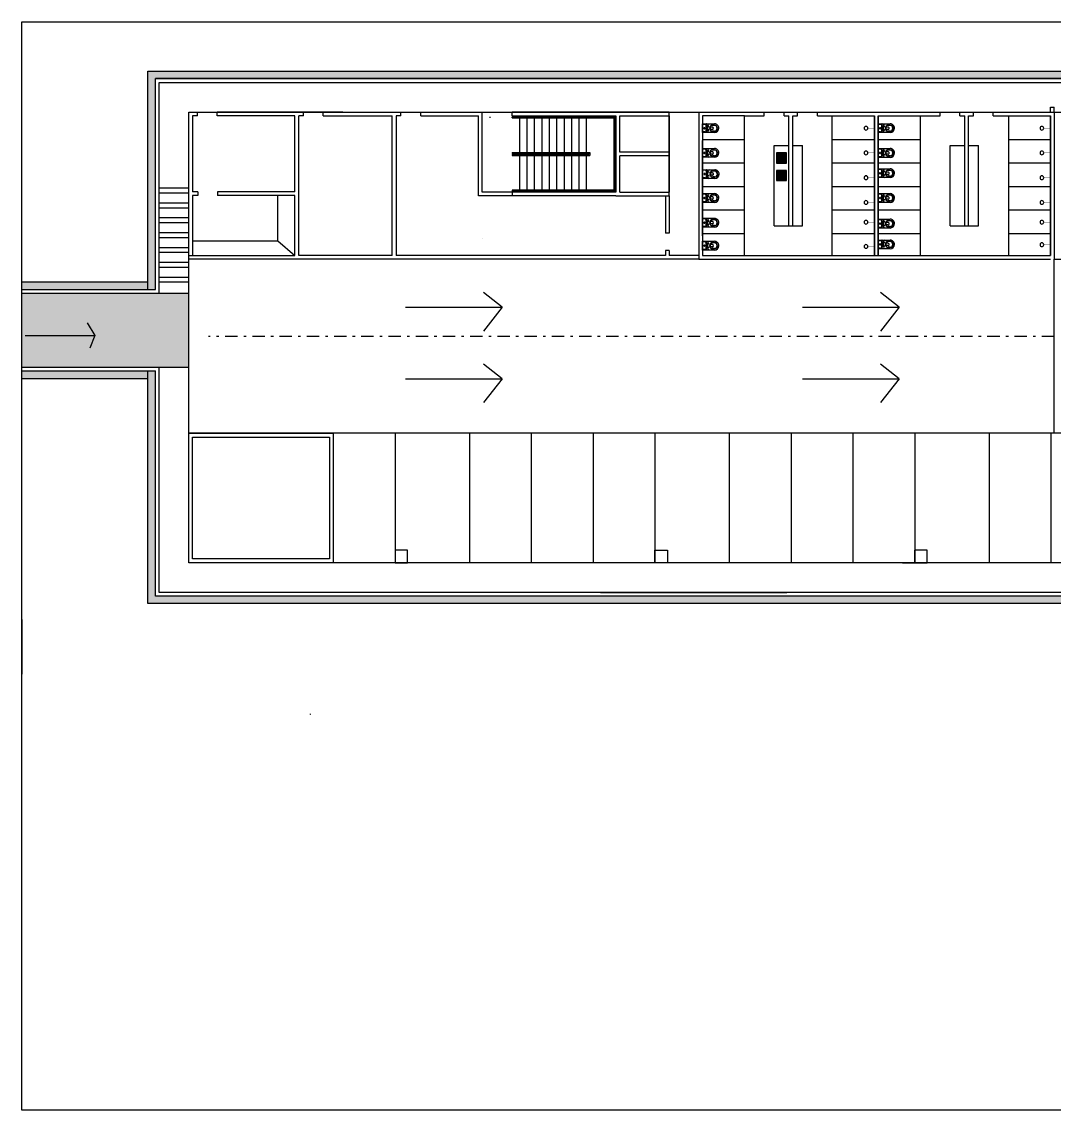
# Model space of a CAD drawing. Header units: inches. Extents: x -55 to 600, y -103 to 167.
# Drawn here: x 266.98 to 308.7, y 22.7 to 66.7 of the extents above; entities that cross this region are included whole.
import ezdxf

# ---------------------------------------------------------------- set-up
doc = ezdxf.new("R2010")
doc.units = ezdxf.units.IN
doc.header["$MEASUREMENT"] = 0
for name, pattern in [('ACAD_ISO02W100', [15, 12, -3]), ('DA0621PE-XREF-02$0$CONTINU', [0]), ('DASHDOT', [1, 0.5, -0.25, 0, -0.25])]:
    doc.linetypes.add(name, pattern=pattern)
for name, color, linetype in [('A-WCCOZ', 252, 'Continuous'), ('AI-Equip san', 1, 'Continuous'), ('VISTA', 3, 'Continuous')]:
    doc.layers.add(name, color=color, linetype=linetype)
doc.layers.add('AI-Hatch equip san', color=255, linetype='Continuous', lineweight=0)
pattern_1 = [(37.5, (107.191186, 48.32949), (-0.003149668, 0.096341188), [0, -0.076, 0, -0.085, 0, -0.08125]), (7.5, (107.19119, 48.32949), (0.088488835, 0.1411073), [0, -0.041, 0, -0.0685, 0, -0.02625]), (327.5, (107.12969, 48.32949), (0.155707093, 0.000282953), [0, -0.025, 0, -0.09, 0, -0.1175]), (317.5, (107.12969, 48.32949), (0.15030633, 0.04388378), [0, -0.0125, 0, -0.059, 0, -0.0675])]

# ---------------------------------------------------------------- blocks, each defined once
blk = doc.blocks.new('hdd')
at = {"linetype": 'Continuous'}
for p, q in [((76.191, 55.92), (76.672, 55.92)), ((76.672, 55.92), (76.672, 55.563)), ((76.672, 55.563), (76.191, 55.563))]:
    blk.add_line(p, q, dxfattribs=at)
at = {"linetype": 'DA0621PE-XREF-02$0$CONTINU'}
for p, q in [((76.509, 55.9), (76.509, 55.583)), ((76.576, 55.895), (76.663, 55.895)), ((76.191, 55.866), (76.265, 55.866)), ((76.191, 55.618), (76.265, 55.618)), ((76.196, 55.856), (76.269, 55.856)), ((76.196, 55.627), (76.269, 55.627)), ((76.282, 55.789), (76.358, 55.789)), ((76.282, 55.694), (76.358, 55.694)), ((76.413, 55.816), (76.441, 55.816)), ((76.413, 55.667), (76.441, 55.667)), ((76.428, 55.83), (76.428, 55.802)), ((76.428, 55.681), (76.428, 55.653)), ((76.464, 55.857), (76.464, 55.742)), ((76.464, 55.742), (76.464, 55.626)), ((76.527, 55.846), (76.527, 55.638)), ((76.576, 55.588), (76.663, 55.588)), ((76.6, 55.777), (76.6, 55.707))]:
    blk.add_line(p, q, dxfattribs=at)
at = {"linetype": 'Continuous'}
for centre, radius, start, end in [((76.191, 55.742), 0.178, 90, 179.9992), ((76.561, 55.889), 0.0533, 144.185, 167.6456), ((76.191, 55.742), 0.178, 179.9992, 270), ((76.282, 55.742), 0.0475, 179.9771, 269.9771)]:
    blk.add_arc(centre, radius, start, end, dxfattribs=at)
at = {"linetype": 'DA0621PE-XREF-02$0$CONTINU'}
for centre, radius, start, end in [((76.39, 55.853), 0.0743, 3.4897, 64.3323), ((76.576, 55.846), 0.0495, 90, 180), ((76.663, 55.885), 0.0099, 0, 89.999), ((76.191, 55.742), 0.124, 89.9999, 180.0028), ((76.191, 55.742), 0.124, 179.987, 269.9898), ((76.196, 55.742), 0.114, 90, 179.9837), ((76.196, 55.742), 0.114, 180.0059, 269.9897), ((76.282, 55.742), 0.0475, 90, 180.0256), ((76.265, 55.742), 0.124, 359.9838, 90), ((76.265, 55.742), 0.124, 269.9897, 0.0058), ((76.269, 55.742), 0.114, 0.4298, 90), ((76.269, 55.742), 0.114, 269.9897, 359.5599), ((76.23, 55.742), 0.136, 359.9861, 20.5097), ((76.23, 55.742), 0.136, 339.4799, 0.0036), ((76.259, 55.742), 0.124, 359.9925, 0.4319), ((76.259, 55.742), 0.124, 359.5608, 0.0001), ((76.397, 55.628), 0.0677, 287.9398, 358.3433), ((76.428, 55.816), 0.00743, 0, 180), ((76.428, 55.816), 0.00743, 180, 0), ((76.428, 55.667), 0.00743, 0, 180), ((76.428, 55.667), 0.00743, 180, 0), ((76.532, 55.584), 0.0227, 182.8218, 246.8227), ((76.576, 55.638), 0.0495, 180, 269.9997), ((76.6, 55.742), 0.0238, 359.9922, 179.9975), ((76.6, 55.742), 0.0238, 179.9924, 359.9973), ((76.6, 55.742), 0.0178, 359.9867, 180.0084), ((76.6, 55.742), 0.0178, 179.9952, 0), ((76.663, 55.598), 0.0099, 270.0017, 0)]:
    blk.add_arc(centre, radius, start, end, dxfattribs=at)
blk = doc.blocks.new('01Chuv_p')
at = {"const_width": 0.015}
blk.add_lwpolyline([(-0.27, 0), (0, 0)], dxfattribs=at)
blk.add_circle((-0.345, 0), 0.075)
blk = doc.blocks.new('gdfsf')
for p, q in [((258, 16.371), (251.65, 16.371)), ((251.65, 16.221), (251.65, 16.371)), ((258, 12.981), (258, 16.371)), ((250.75, 16.181), (250.75, 16.141)), ((251.65, 16.221), (255.85, 16.221)), ((251.65, 16.181), (255.81, 16.181)), ((251.65, 16.141), (251.65, 16.181)), ((251.65, 16.141), (255.77, 16.141)), ((255.85, 13.131), (255.85, 16.221)), ((256, 14.751), (256, 16.221)), ((258, 16.221), (258, 13.131)), ((251.65, 14.736), (254.79, 14.736)), ((251.65, 14.736), (251.65, 14.696)), ((251.65, 14.696), (254.75, 14.696)), ((251.65, 14.656), (254.75, 14.656)), ((251.65, 14.656), (251.65, 14.616)), ((251.65, 14.616), (254.79, 14.616)), ((252.25, 14.696), (252.25, 14.656)), ((258, 14.751), (256, 14.751)), ((256, 13.131), (256, 14.601)), ((258, 14.601), (256, 14.601)), ((255.77, 13.211), (251.65, 13.211)), ((251.65, 13.211), (251.65, 13.171)), ((255.81, 13.171), (251.65, 13.171)), ((255.85, 13.131), (251.65, 13.131)), ((251.65, 13.131), (251.65, 13.027)), ((251.65, 13.027), (251.65, 12.981)), ((255.85, 12.981), (251.65, 12.981)), ((255.85, 12.981), (258, 12.981)), ((256, 13.131), (258, 13.131))]:
    blk.add_line(p, q)
blk.add_lwpolyline([(256, 16.221), (258, 16.221)])
at = {"layer": 'VISTA'}
for p, q in [((251.95, 16.141), (251.95, 14.736)), ((252.25, 16.141), (252.25, 14.736)), ((252.55, 16.141), (252.55, 14.736)), ((252.85, 16.141), (252.85, 14.736)), ((253.15, 16.141), (253.15, 14.736)), ((253.45, 16.141), (253.45, 14.736)), ((253.75, 16.141), (253.75, 14.736)), ((254.05, 16.141), (254.05, 14.736)), ((254.35, 16.141), (254.35, 14.736)), ((254.65, 16.141), (254.65, 14.736)), ((255.77, 16.141), (255.77, 13.211)), ((255.81, 16.181), (255.81, 13.171)), ((255.85, 16.221), (255.85, 13.131)), ((251.95, 14.696), (251.95, 14.656)), ((251.95, 14.616), (251.95, 13.211)), ((252.25, 14.616), (252.25, 13.211)), ((252.55, 14.696), (252.55, 14.656)), ((252.55, 14.616), (252.55, 13.211)), ((252.85, 14.696), (252.85, 14.656)), ((252.85, 14.616), (252.85, 13.211)), ((253.15, 14.696), (253.15, 14.656)), ((253.15, 14.616), (253.15, 14.531)), ((253.15, 14.616), (253.15, 13.211)), ((253.45, 14.696), (253.45, 14.656)), ((253.45, 14.616), (253.45, 13.211)), ((253.75, 14.696), (253.75, 14.656)), ((253.75, 14.616), (253.75, 13.211)), ((254.05, 14.696), (254.05, 14.656)), ((254.05, 14.616), (254.05, 13.211)), ((254.35, 14.696), (254.35, 14.656)), ((254.35, 14.616), (254.35, 13.211)), ((254.65, 14.696), (254.65, 14.656)), ((254.65, 14.616), (254.65, 13.211)), ((254.75, 14.696), (254.75, 14.656)), ((254.79, 14.736), (254.79, 14.616)), ((251.95, 13.171), (251.95, 13.131)), ((252.25, 13.171), (252.25, 13.131)), ((252.55, 13.171), (252.55, 13.131)), ((252.85, 13.171), (252.85, 13.131)), ((253.15, 13.171), (253.15, 13.131)), ((253.45, 13.171), (253.45, 13.131)), ((253.75, 13.171), (253.75, 13.131)), ((254.05, 13.171), (254.05, 13.131)), ((254.35, 13.171), (254.35, 13.131)), ((254.65, 13.171), (254.65, 13.131))]:
    blk.add_line(p, q, dxfattribs=at)
blk = doc.blocks.new('cuba-41x41')
at = {"layer": 'AI-Hatch equip san', "ltscale": 3}
blk.add_hatch(color=256, dxfattribs=at).paths.add_polyline_path([(0.205, 0), (-0.205, 0), (-0.205, -0.41), (0.205, -0.41)])
blk.add_lwpolyline([(0.205, 0), (-0.205, 0), (-0.205, -0.41), (0.205, -0.41)], close=True)
blk.add_lwpolyline([(-0.009, -0.122), (-0.177, -0.122), (-0.177, -0.382), (0.177, -0.382), (0.177, -0.122), (0.009, -0.122)])
blk.add_circle((0, -0.205), 0.0117)
blk.add_arc((0, -0.205), 0.0225, 110.0284, 70.1368)
blk = doc.blocks.new('MistDecaMesaDunaClássica-Pl')
at = {"layer": 'AI-Hatch equip san', "ltscale": 3}
h = blk.add_hatch(color=256, dxfattribs=at)
h.paths.add_polyline_path([(-0.075, 0.022, 0.308864), (-0.106, 0.022), (-0.097, 0.014, -0.231927), (-0.084, 0.014)], flags=17)
h.paths.add_polyline_path([(-0.113, 0.03), (-0.12, 0.023), (-0.098, 0), (-0.12, -0.023), (-0.113, -0.03), (-0.091, -0.007), (-0.068, -0.03), (-0.061, -0.023), (-0.084, 0), (-0.061, 0.023), (-0.068, 0.03), (-0.091, 0.007)])
h.paths.add_polyline_path([(-0.104, 0.007), (-0.113, 0.015, 0.308864), (-0.113, -0.015), (-0.104, -0.007, -0.231927)], flags=17)
h.paths.add_polyline_path([(-0.101, 0.003), (-0.104, 0.007, 0.231927), (-0.104, -0.007), (-0.101, -0.003, -0.155003)], flags=17)
h.paths.add_polyline_path([(-0.101, 0.003, 0.155003), (-0.101, -0.003), (-0.098, 0)], flags=17)
h.paths.add_polyline_path([(-0.087, 0.01, 0.155003), (-0.094, 0.01), (-0.091, 0.007)], flags=17)
h.paths.add_polyline_path([(-0.084, 0.014, 0.231927), (-0.097, 0.014), (-0.094, 0.01, -0.155003), (-0.087, 0.01)], flags=17)
h.paths.add_polyline_path([(-0.08, 0.003), (-0.084, 0), (-0.08, -0.003, 0.155003)], flags=17)
h.paths.add_polyline_path([(-0.077, 0.007), (-0.08, 0.003, -0.155003), (-0.08, -0.003), (-0.077, -0.007, 0.231927)], flags=17)
h.paths.add_polyline_path([(-0.068, 0.015), (-0.077, 0.007, -0.231927), (-0.077, -0.007), (-0.068, -0.015, 0.308864)], flags=17)
h.paths.add_polyline_path([(-0.084, -0.014, -0.231927), (-0.097, -0.014), (-0.106, -0.022, 0.308864), (-0.075, -0.022)], flags=17)
h.paths.add_polyline_path([(-0.087, -0.01, -0.155003), (-0.094, -0.01), (-0.097, -0.014, 0.231927), (-0.084, -0.014)], flags=17)
h.paths.add_polyline_path([(-0.091, -0.007), (-0.094, -0.01, 0.155003), (-0.087, -0.01)], flags=16)
h.paths.add_polyline_path([(0.009, 0, 0.999343), (-0.009, 0), (-0.009, -0.118, 1), (0.009, -0.118)])
h.paths.add_polyline_path([(0.009, -0.013), (0.009, -0.025, 5.787199), (-0.009, -0.025), (-0.009, -0.013, -3.08595)])
h.paths.add_polyline_path([(0.009, -0.006), (0.009, -0.013, 3.08595), (-0.009, -0.013), (-0.009, -0.006, -1.863322)], flags=17)
h.paths.add_polyline_path([(0.009, 0), (0.009, -0.006, 1.863322), (-0.009, -0.006), (-0.009, 0, -0.999343)], flags=16)
h.paths.add_polyline_path([(0.068, 0.03), (0.061, 0.023), (0.084, 0), (0.061, -0.023), (0.068, -0.03), (0.091, -0.007), (0.113, -0.03), (0.12, -0.023), (0.098, 0), (0.12, 0.023), (0.113, 0.03), (0.091, 0.007)])
h.paths.add_polyline_path([(0.106, 0.022, 0.308864), (0.075, 0.022), (0.084, 0.014, -0.231927), (0.097, 0.014)], flags=17)
h.paths.add_polyline_path([(0.097, 0.014, 0.231927), (0.084, 0.014), (0.087, 0.01, -0.155003), (0.094, 0.01)], flags=17)
h.paths.add_polyline_path([(0.094, 0.01, 0.155003), (0.087, 0.01), (0.091, 0.007)], flags=17)
h.paths.add_polyline_path([(0.101, 0.003), (0.098, 0), (0.101, -0.003, 0.155003)], flags=17)
h.paths.add_polyline_path([(0.104, 0.007), (0.101, 0.003, -0.155003), (0.101, -0.003), (0.104, -0.007, 0.231927)], flags=17)
h.paths.add_polyline_path([(0.113, 0.015), (0.104, 0.007, -0.231927), (0.104, -0.007), (0.113, -0.015, 0.308864)], flags=17)
h.paths.add_polyline_path([(0.097, -0.014, -0.231927), (0.084, -0.014), (0.075, -0.022, 0.308864), (0.106, -0.022)], flags=17)
h.paths.add_polyline_path([(0.097, -0.014), (0.094, -0.01, -0.155003), (0.087, -0.01), (0.084, -0.014, 0.231927)], flags=17)
h.paths.add_polyline_path([(0.091, -0.007), (0.087, -0.01, 0.155003), (0.094, -0.01)], flags=17)
h.paths.add_polyline_path([(0.08, 0.003, 0.155003), (0.08, -0.003), (0.084, 0)], flags=17)
h.paths.add_polyline_path([(0.08, 0.003), (0.077, 0.007, 0.231927), (0.077, -0.007), (0.08, -0.003, -0.155003)], flags=17)
h.paths.add_polyline_path([(0.077, 0.007), (0.068, 0.015, 0.308864), (0.068, -0.015), (0.077, -0.007, -0.231927)], flags=17)
for points in [[(-0.091, 0.007), (-0.113, 0.03), (-0.12, 0.023), (-0.098, 0), (-0.12, -0.023), (-0.113, -0.03), (-0.091, -0.007), (-0.068, -0.03), (-0.061, -0.023), (-0.084, 0), (-0.061, 0.023), (-0.068, 0.03)], [(0.091, 0.007), (0.113, 0.03), (0.12, 0.023), (0.098, 0), (0.12, -0.023), (0.113, -0.03), (0.091, -0.007), (0.068, -0.03), (0.061, -0.023), (0.084, 0), (0.061, 0.023), (0.068, 0.03)]]:
    blk.add_lwpolyline(points, close=True)
blk.add_lwpolyline([(-0.009, -0.118, 1), (0.009, -0.118), (0.009, 0, 0.999343), (-0.009, 0)], format="xyb", close=True)
for centre, radius, start, end in [((-0.091, 0), 0.027, 145.6719, 214.3281), ((-0.091, 0), 0.027, 55.6719, 124.3281), ((-0.091, 0), 0.0154, 153.8848, 206.1152), ((-0.091, 0), 0.0109, 162.3782, 197.6218), ((-0.091, 0), 0.0154, 63.8848, 116.1152), ((-0.091, 0), 0.0109, 72.3782, 107.6218), ((-0.091, 0), 0.0109, 342.3782, 17.6218), ((-0.091, 0), 0.0154, 333.8848, 26.1152), ((-0.091, 0), 0.027, 325.6719, 34.3281), ((0, 0), 0.027, 289.6072, 250.3927), ((0, 0), 0.0154, 305.9097, 234.0902), ((0, 0), 0.0109, 326.4427, 213.5572), ((0.091, 0), 0.027, 145.6719, 214.3281), ((0.091, 0), 0.027, 55.6719, 124.3281), ((0.091, 0), 0.0154, 153.8848, 206.1152), ((0.091, 0), 0.0109, 162.3782, 197.6218), ((0.091, 0), 0.0154, 63.8848, 116.1152), ((0.091, 0), 0.0109, 72.3782, 107.6218), ((0.091, 0), 0.0109, 342.3782, 17.6218), ((0.091, 0), 0.0154, 333.8848, 26.1152), ((0.091, 0), 0.027, 325.6719, 34.3281), ((-0.091, 0), 0.027, 235.6719, 304.3281), ((-0.091, 0), 0.0154, 243.8848, 296.1152), ((-0.091, 0), 0.0109, 252.3782, 287.6218), ((0.091, 0), 0.027, 235.6719, 304.3281), ((0.091, 0), 0.0154, 243.8848, 296.1152), ((0.091, 0), 0.0109, 252.3782, 287.6218)]:
    blk.add_arc(centre, radius, start, end)

msp = doc.modelspace()

# ---------------------------------------------------------------- hatches: boundary and pattern name
h = msp.add_hatch()
h.set_pattern_fill('AR-SAND', scale=0.05)
h.set_pattern_definition(pattern_1)
h.paths.add_polyline_path([(336.978, 64.701), (272.078, 64.701), (272.078, 64.401), (336.978, 64.401)])
h = msp.add_hatch()
h.set_pattern_fill('AR-SAND', scale=0.05)
h.set_pattern_definition(pattern_1)
h.paths.add_polyline_path([(272.378, 64.401), (272.078, 64.401), (272.078, 55.884), (272.378, 55.884)])
h.paths.add_polyline_path([(272.078, 56.184), (266.978, 56.184), (266.978, 55.884), (272.078, 55.884)])
h = msp.add_hatch(color=4)
h.dxf.hatch_style = 1
h.paths.add_polyline_path([(273.728, 55.734), (266.978, 55.734), (266.978, 52.734), (273.728, 52.734)])
h = msp.add_hatch()
h.set_pattern_fill('AR-SAND', scale=0.05)
h.set_pattern_definition(pattern_1)
h.paths.add_polyline_path([(272.378, 52.584), (266.978, 52.584), (266.978, 52.284), (272.378, 52.284)])
h = msp.add_hatch()
h.set_pattern_fill('AR-SAND', scale=0.05)
h.set_pattern_definition(pattern_1)
h.paths.add_polyline_path([(272.377, 52.284), (272.078, 52.284), (272.078, 43.485), (272.378, 43.485)])
h = msp.add_hatch()
h.set_pattern_fill('AR-SAND', scale=0.05)
h.set_pattern_definition([(37.5, (107.191186, 48.17949), (-0.003149668, 0.096341188), [0, -0.076, 0, -0.085, 0, -0.08125]), (7.5, (107.19119, 48.17949), (0.088488835, 0.1411073), [0, -0.041, 0, -0.0685, 0, -0.02625]), (327.5, (107.12969, 48.17949), (0.155707093, 0.000282953), [0, -0.025, 0, -0.09, 0, -0.1175]), (317.5, (107.12969, 48.17949), (0.15030633, 0.04388378), [0, -0.0125, 0, -0.059, 0, -0.0675])])
h.paths.add_polyline_path([(272.528, 43.185), (272.528, 43.485), (272.078, 43.485), (272.078, 43.185)])
h.paths.add_polyline_path([(272.528, 43.485), (272.528, 43.185), (336.818, 43.185), (336.818, 43.485)])

# ---------------------------------------------------------------- linework, layer by layer
for p, q in [((266.978, 22.701), (266.978, 66.701)), ((266.978, 66.701), (341.978, 66.701)), ((272.078, 64.701), (341.978, 64.701)), ((272.078, 56.184), (272.078, 64.701)), ((272.378, 64.401), (336.678, 64.401)), ((272.378, 55.884), (272.378, 64.401)), ((272.528, 64.251), (308.556, 64.251)), ((272.528, 64.251), (308.556, 64.251)), ((272.528, 55.734), (272.528, 64.251)), ((277.978, 64.251), (308.556, 64.251)), ((274.078, 62.901), (274.078, 63.051)), ((274.513, 63.051), (275.663, 63.051)), ((274.878, 62.901), (274.878, 63.051)), ((279.953, 63.051), (275.663, 63.051)), ((278.369, 62.901), (278.369, 63.051)), ((279.16, 62.901), (279.16, 63.051)), ((279.953, 63.051), (282.303, 63.051)), ((282.303, 62.901), (282.303, 63.051)), ((282.303, 63.051), (285.583, 63.051)), ((283.103, 62.901), (283.103, 63.051)), ((285.553, 63.051), (286.783, 63.051)), ((285.583, 59.811), (285.583, 63.051)), ((293.141, 63.051), (296.983, 63.051)), ((294.341, 63.051), (294.341, 57.099)), ((296.983, 62.898), (296.983, 63.048)), ((297.783, 63.048), (298.333, 63.048)), ((297.783, 62.898), (297.783, 63.048)), ((298.333, 62.898), (298.333, 63.048)), ((299.133, 63.048), (301.59, 63.048)), ((299.133, 62.898), (299.133, 63.048)), ((301.44, 63.048), (304.09, 63.048)), ((304.09, 62.898), (304.09, 63.048)), ((304.89, 63.048), (305.44, 63.048)), ((304.89, 62.898), (304.89, 63.048)), ((305.44, 62.898), (305.44, 63.048)), ((306.24, 63.048), (308.548, 63.048)), ((306.24, 62.898), (306.24, 63.048)), ((308.548, 63.048), (308.548, 63.248)), ((308.548, 63.248), (308.698, 63.248)), ((308.556, 63.246), (308.706, 63.246)), ((308.698, 63.048), (308.698, 63.248)), ((308.698, 63.048), (308.698, 57.099)), ((278.369, 62.901), (278.169, 62.901)), ((279.16, 62.901), (281.953, 62.901)), ((282.303, 62.901), (282.103, 62.901)), ((282.103, 62.901), (282.103, 57.249)), ((283.103, 62.901), (285.433, 62.901)), ((285.433, 59.661), (285.433, 62.901)), ((292.878, 62.901), (293.141, 62.901)), ((294.491, 62.899), (294.491, 57.249)), ((296.191, 62.899), (294.491, 62.899)), ((296.183, 62.898), (296.983, 62.898)), ((296.191, 57.249), (296.191, 62.899)), ((297.783, 62.898), (297.983, 62.898)), ((297.783, 62.898), (297.983, 62.898)), ((297.983, 58.449), (297.983, 62.898)), ((298.133, 58.449), (298.133, 62.898)), ((298.133, 62.898), (298.333, 62.898)), ((298.133, 62.898), (298.333, 62.898)), ((299.133, 62.898), (301.44, 62.898)), ((299.133, 62.898), (300.959, 62.898)), ((299.733, 57.249), (299.733, 62.898)), ((300.704, 62.898), (300.704, 62.898)), ((300.704, 62.898), (300.704, 62.898)), ((301.44, 57.249), (301.44, 62.898)), ((301.44, 62.898), (301.44, 57.249)), ((301.59, 57.249), (301.59, 62.898)), ((301.59, 62.898), (304.09, 62.898)), ((301.59, 57.249), (301.59, 62.898)), ((301.59, 62.898), (301.59, 57.249)), ((303.29, 62.898), (304.09, 62.898)), ((303.29, 62.898), (303.29, 57.249)), ((304.89, 62.898), (305.09, 62.898)), ((304.89, 62.898), (305.09, 62.898)), ((305.09, 58.449), (305.09, 62.898)), ((305.24, 58.449), (305.24, 62.898)), ((305.24, 62.898), (305.44, 62.898)), ((305.24, 62.898), (305.44, 62.898)), ((306.24, 62.898), (308.548, 62.898)), ((306.848, 62.898), (306.848, 57.249)), ((308.548, 57.249), (308.548, 62.898)), ((308.548, 57.249), (308.548, 62.898)), ((308.548, 62.898), (308.548, 57.249)), ((294.491, 61.948), (296.191, 61.948)), ((294.491, 58.05), (294.491, 61.899)), ((297.383, 58.449), (297.383, 61.698)), ((297.383, 61.698), (297.983, 61.698)), ((298.133, 61.698), (298.533, 61.698)), ((298.533, 58.449), (298.533, 61.698)), ((299.733, 61.948), (301.44, 61.948)), ((301.59, 61.948), (303.29, 61.948)), ((301.59, 57.249), (301.59, 61.898)), ((304.49, 58.449), (304.49, 61.698)), ((304.49, 61.698), (305.09, 61.698)), ((305.24, 61.698), (305.64, 61.698)), ((305.64, 58.449), (305.64, 61.698)), ((306.848, 61.948), (308.548, 61.948)), ((294.491, 60.998), (296.191, 60.998)), ((299.733, 60.998), (301.44, 60.998)), ((301.59, 60.998), (303.29, 60.998)), ((306.848, 60.998), (308.548, 60.998)), ((294.491, 60.048), (296.191, 60.048)), ((299.733, 60.048), (301.44, 60.048)), ((301.59, 60.048), (303.29, 60.048)), ((306.848, 60.048), (308.548, 60.048)), ((274.087, 59.824), (273.878, 59.824)), ((274.087, 59.674), (273.878, 59.674)), ((274.087, 59.824), (274.087, 59.674)), ((278.019, 59.824), (274.887, 59.824)), ((274.887, 59.824), (274.887, 59.674)), ((278.019, 59.674), (274.887, 59.674)), ((286.791, 59.661), (285.433, 59.661)), ((286.791, 59.811), (285.583, 59.811)), ((292.991, 59.661), (292.991, 58.149)), ((293.141, 59.661), (293.141, 58.149)), ((294.491, 59.098), (296.191, 59.098)), ((299.733, 59.098), (301.44, 59.098)), ((301.59, 59.098), (303.29, 59.098)), ((306.848, 59.098), (308.548, 59.098)), ((293.141, 58.149), (292.991, 58.149)), ((294.491, 58.148), (296.191, 58.148)), ((299.733, 58.148), (301.44, 58.148)), ((301.59, 58.148), (303.29, 58.148)), ((303.29, 58.148), (303.29, 57.249)), ((306.848, 58.148), (308.548, 58.148)), ((277.327, 57.849), (278.019, 57.249)), ((285.583, 57.949), (285.583, 57.949)), ((273.728, 57.249), (278.019, 57.249)), ((281.953, 57.249), (278.169, 57.249)), ((292.991, 57.249), (282.103, 57.249)), ((293.141, 57.449), (292.991, 57.449)), ((292.991, 57.449), (292.991, 57.249)), ((293.141, 57.449), (293.141, 57.249)), ((294.341, 57.249), (293.141, 57.249)), ((285.583, 57.099), (273.728, 57.099)), ((294.341, 57.099), (285.583, 57.099)), ((266.978, 56.184), (272.078, 56.184)), ((266.978, 55.884), (272.378, 55.884)), ((266.978, 55.734), (271.978, 55.734)), ((271.978, 55.734), (273.728, 55.734)), ((286.392, 55.161), (285.634, 55.754)), ((302.437, 55.161), (301.68, 55.754)), ((282.486, 55.161), (286.392, 55.161)), ((286.392, 55.161), (285.637, 54.196)), ((298.532, 55.161), (302.437, 55.161)), ((302.437, 55.161), (301.682, 54.196)), ((269.618, 54.525), (269.929, 54.015)), ((267.113, 54.015), (269.929, 54.015)), ((269.929, 54.015), (269.729, 53.506)), ((286.392, 52.271), (285.634, 52.865)), ((302.437, 52.271), (301.68, 52.865)), ((266.978, 52.734), (271.978, 52.734)), ((266.978, 52.584), (272.378, 52.584)), ((271.978, 52.734), (273.728, 52.734)), ((272.378, 43.485), (272.378, 52.584)), ((272.528, 43.635), (272.528, 52.734)), ((273.728, 44.835), (273.728, 52.734)), ((266.978, 52.284), (272.078, 52.284)), ((272.078, 43.185), (272.078, 52.284)), ((282.486, 52.271), (286.392, 52.271)), ((286.392, 52.271), (285.637, 51.307)), ((298.532, 52.271), (302.437, 52.271)), ((302.437, 52.271), (301.682, 51.307)), ((282.067, 50.065), (282.067, 44.835)), ((285.067, 50.065), (285.067, 44.835)), ((287.567, 50.065), (287.567, 44.835)), ((290.067, 50.065), (290.067, 44.836)), ((292.567, 50.065), (292.567, 44.836)), ((295.567, 50.065), (295.567, 44.835)), ((298.067, 50.065), (298.067, 44.835)), ((300.567, 50.065), (300.567, 44.835)), ((303.067, 50.065), (303.067, 44.835)), ((306.067, 50.065), (306.067, 44.835)), ((308.567, 50.065), (308.567, 44.835)), ((282.067, 49.335), (282.067, 44.835)), ((282.567, 45.335), (282.067, 45.335)), ((282.567, 44.835), (282.567, 45.335)), ((292.567, 44.836), (292.567, 45.336)), ((292.567, 45.336), (293.067, 45.336)), ((292.567, 45.336), (292.567, 44.835)), ((293.067, 45.336), (293.067, 44.835)), ((303.067, 44.835), (303.067, 45.335)), ((303.567, 45.335), (303.067, 45.335)), ((303.567, 44.835), (303.567, 45.335)), ((334.549, 44.835), (273.728, 44.835)), ((282.067, 44.835), (282.567, 44.835)), ((302.567, 44.835), (303.067, 44.835)), ((303.067, 44.835), (303.567, 44.835)), ((336.978, 43.635), (272.528, 43.635)), ((290.368, 43.635), (297.891, 43.635)), ((290.368, 43.635), (291.845, 43.635)), ((336.978, 43.185), (272.078, 43.185)), ((336.978, 43.485), (272.378, 43.485)), ((266.978, 42.535), (266.978, 40.335)), ((266.978, 39.901), (266.978, 42.101)), ((266.978, 39.901), (266.978, 42.101)), ((278.628, 38.722), (278.628, 38.701)), ((341.978, 22.701), (266.978, 22.701))]:
    msp.add_line(p, q)
at = {"linetype": 'ACAD_ISO02W100'}
for p, q in [((273.728, 59.969), (272.527, 59.969)), ((273.728, 59.969), (272.527, 59.969)), ((273.728, 59.969), (272.528, 59.969)), ((273.728, 59.969), (272.528, 59.969)), ((273.728, 59.769), (272.527, 59.769)), ((273.728, 59.769), (272.528, 59.769)), ((273.728, 59.369), (272.527, 59.369)), ((273.728, 59.169), (272.527, 59.169)), ((273.728, 58.769), (272.527, 58.769)), ((273.728, 58.569), (272.527, 58.569)), ((273.728, 58.169), (272.527, 58.169)), ((273.728, 58.169), (272.527, 58.169)), ((273.728, 58.169), (272.528, 58.169)), ((273.728, 58.169), (272.528, 58.169)), ((273.728, 57.969), (272.527, 57.969)), ((273.728, 57.969), (272.528, 57.969)), ((273.728, 57.569), (272.528, 57.569)), ((273.728, 57.369), (272.528, 57.369)), ((273.728, 56.969), (272.528, 56.969)), ((273.728, 56.769), (272.528, 56.769)), ((273.728, 56.369), (272.528, 56.369)), ((273.728, 56.369), (272.528, 56.369)), ((273.728, 56.169), (272.528, 56.169))]:
    msp.add_line(p, q, dxfattribs=at)
at = {"linetype": 'DASHDOT'}
msp.add_line((308.698, 53.982), (274.521, 53.982), dxfattribs=at)
for points in [[(272.078, 64.401), (272.078, 64.701), (337.128, 64.701)], [(272.078, 55.884), (272.078, 64.701), (336.978, 64.701), (336.978, 52.734)], [(336.678, 64.401), (272.378, 64.401)], [(272.378, 55.884), (272.378, 64.401), (336.678, 64.401)], [(272.528, 55.734), (272.528, 64.251), (336.528, 64.251)], [(335.328, 64.251), (335.328, 44.835), (273.728, 44.835), (273.728, 63.051), (335.328, 63.051)], [(278.169, 63.051), (278.169, 63.051), (274.878, 63.051)], [(299.133, 63.048), (304.09, 63.048)], [(274.078, 62.901), (273.878, 62.901), (273.878, 59.824)], [(278.019, 59.824), (278.019, 62.901), (274.878, 62.901)], [(278.169, 57.249), (278.169, 62.901)], [(281.953, 57.249), (281.953, 62.901)], [(273.878, 59.674), (273.878, 57.249)], [(277.327, 57.849), (277.327, 59.674)], [(278.019, 57.249), (278.019, 59.674)], [(297.383, 58.449), (298.533, 58.449)], [(304.49, 58.449), (305.64, 58.449)], [(273.887, 57.849), (277.327, 57.849)], [(294.491, 57.249), (308.548, 57.249)], [(335.328, 57.099), (335.328, 50.065), (273.728, 50.065), (273.728, 57.099)], [(294.341, 57.099), (308.548, 57.099)], [(336.978, 52.584), (336.978, 43.185), (272.078, 43.185), (272.078, 52.584)], [(336.678, 52.584), (336.678, 43.485), (272.378, 43.485), (272.378, 52.584)], [(336.528, 52.734), (336.528, 43.635), (272.528, 43.635), (272.528, 52.734)]]:
    msp.add_lwpolyline(points)
for points in [[(308.698, 57.099), (318.967, 57.099), (318.967, 50.065), (308.698, 50.065)], [(273.728, 50.065), (279.567, 50.065), (279.567, 44.835), (273.728, 44.835)], [(273.878, 49.915), (279.417, 49.915), (279.417, 44.985), (273.878, 44.985)]]:
    msp.add_lwpolyline(points, close=True)
msp.add_lwpolyline([(278.628, 38.722, 0.000184), (278.651, 38.701, 0.000184)], format="xyb")

# ---------------------------------------------------------------- block references
msp.add_blockref('gdfsf', (35.141, 46.679))
at = {"rotation": 180}
for p in [(371.163, 118.141), (378.263, 118.14), (371.163, 117.141), (378.263, 117.14), (371.173, 116.284), (378.263, 116.319), (371.163, 115.319), (378.263, 115.319), (371.163, 114.319), (378.263, 114.284), (371.163, 113.391), (378.263, 113.44)]:
    msp.add_blockref('hdd', p, dxfattribs=at)
at = {"layer": 'A-WCCOZ', "extrusion": (0, 0, -1), "zscale": -1, "rotation": 180}
for p in [(-301.44, 62.398), (-308.548, 62.398), (-301.44, 61.398), (-308.548, 61.398), (-301.44, 60.398), (-308.548, 60.398), (-301.44, 59.398), (-308.548, 59.398), (-301.44, 58.598), (-308.548, 58.596), (-301.44, 57.62), (-308.548, 57.689)]:
    msp.add_blockref('01Chuv_p', p, dxfattribs=at)
at = {"layer": 'AI-Equip san', "rotation": 270}
for p in [(297.888, 61.193), (297.888, 60.483)]:
    msp.add_blockref('cuba-41x41', p, dxfattribs=at)
at = {"layer": 'AI-Equip san', "xscale": -1, "rotation": 270}
for p in [(297.821, 61.193), (297.821, 60.483)]:
    msp.add_blockref('MistDecaMesaDunaClássica-Pl', p, dxfattribs=at)

doc.saveas('drawing.dxf')
